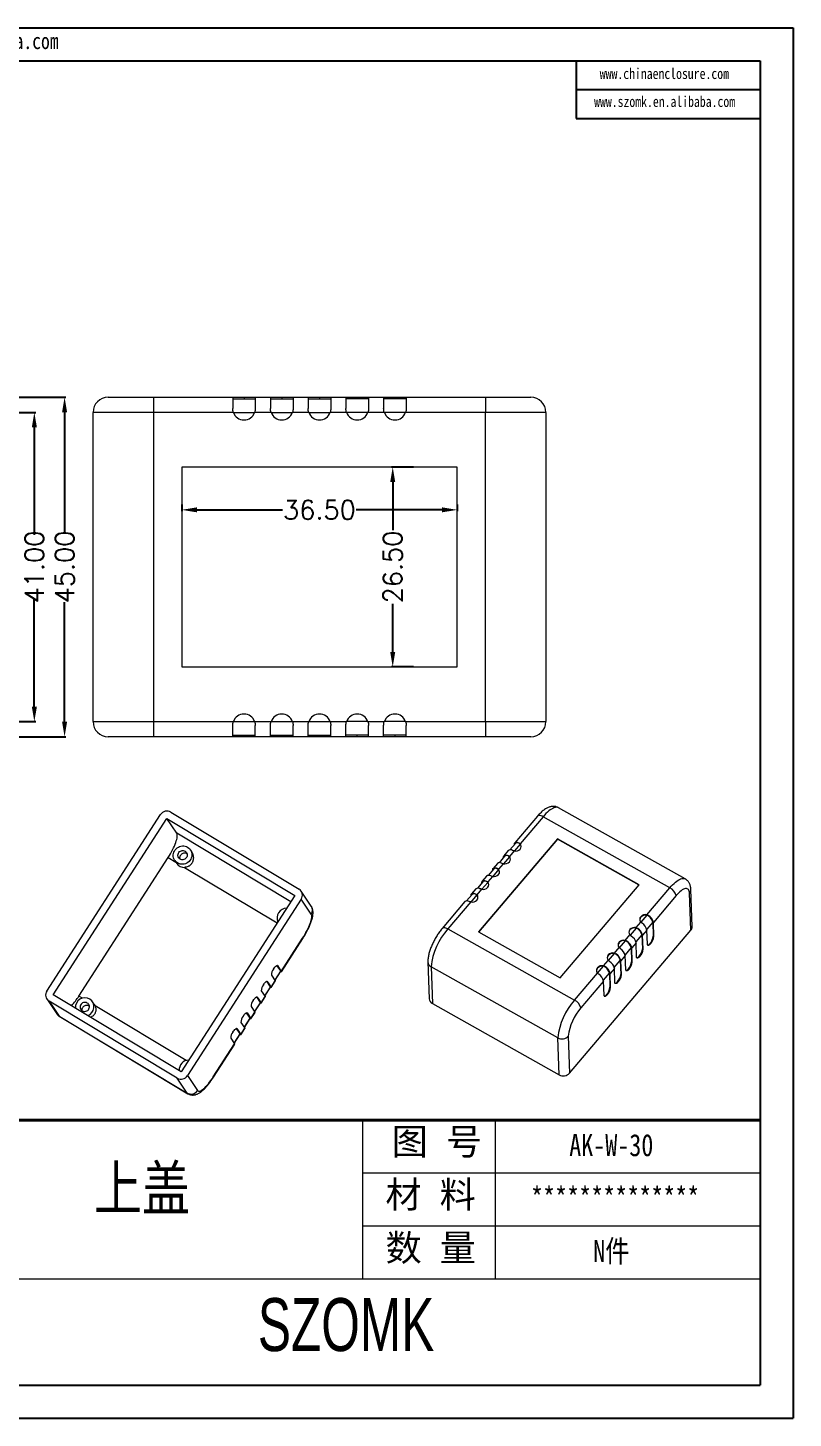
# Model space of a CAD drawing. Header units: inches. Extents: x 2264 to 2820, y 573 to 757.
# Drawn here: x 2423.6 to 2525, y 573 to 757.3 of the extents above; entities that cross this region are included whole.
import ezdxf

# ---------------------------------------------------------------- set-up
doc = ezdxf.new("R2010")
doc.units = ezdxf.units.IN
doc.layers.add('文字', color=81, linetype='Continuous')
doc.layers.add('粗实线', color=7, linetype='Continuous', lineweight=30)
doc.layers.add('细实线', color=3, linetype='Continuous', lineweight=9)
doc.styles.get("Standard").update_dxf_attribs({"font": 'txt', "bigfont": 'gbcbig.shx'})
doc.styles.add('宋体', font='', dxfattribs={"width": 0.8, "height": 3.5})
doc.styles.add('长仿宋', font='', dxfattribs={"width": 0.7, "height": 4})
doc.styles.get('宋体').set_extended_font_data('SimSun')
doc.styles.get('长仿宋').set_extended_font_data('SimSun')
doc.dimstyles.new('2.5', dxfattribs={"dimtxt": 2.5, "dimasz": 2, "dimexe": 0.18, "dimexo": 0.0625, "dimgap": 0.09, "dimtad": 0, "dimzin": 0, "dimdsep": 46, "dimtxsty": 'Standard', "dimcen": 2, "dimclrd": 3, "dimclre": 3, "dimadec": 0, "dimazin": 0, "dimtfac": 1, "dimtofl": 0, "dimtmove": 0, "dimatfit": 3, "dimfxl": 1, "dimtolj": 1, "dimtzin": 0, "dimarcsym": 0})

# ---------------------------------------------------------------- blocks, each defined once
blk = doc.blocks.new('*D220')
at = {"color": 3, "lineweight": -2}
for p, q in [((2408.14, 708.29), (2428.65, 708.29)), ((2428.47, 706.29), (2428.47, 690.46)), ((2428.47, 665.29), (2428.47, 681.12)), ((2408.14, 663.29), (2428.65, 663.29))]:
    blk.add_line(p, q, dxfattribs=at)
at = {"color": 3}
for points in [[(2428.13, 706.29), (2428.8, 706.29), (2428.47, 708.29)], [(2428.13, 665.29), (2428.8, 665.29), (2428.47, 663.29)]]:
    blk.add_solid(points, dxfattribs=at)
at = {"layer": 'Defpoints', "color": 0}
for p in [(2408.08, 708.29), (2428.47, 708.29), (2408.08, 663.29)]:
    blk.add_point(p, dxfattribs=at)
at = {"color": 0, "insert": (2428.47, 685.79), "char_height": 2.5, "attachment_point": 5, "rotation": 90}
blk.add_mtext('\\A1;45.00', dxfattribs=at)
blk = doc.blocks.new('*D221')
at = {"color": 3, "lineweight": -2}
for p, q in [((2408.14, 706.29), (2424.64, 706.29)), ((2424.46, 704.29), (2424.46, 690.05)), ((2424.46, 667.29), (2424.46, 681.53)), ((2408.14, 665.29), (2424.64, 665.29))]:
    blk.add_line(p, q, dxfattribs=at)
at = {"color": 3}
for points in [[(2424.13, 704.29), (2424.8, 704.29), (2424.46, 706.29)], [(2424.13, 667.29), (2424.8, 667.29), (2424.46, 665.29)]]:
    blk.add_solid(points, dxfattribs=at)
at = {"layer": 'Defpoints', "color": 0}
for p in [(2408.08, 706.29), (2408.08, 665.29), (2424.46, 665.29)]:
    blk.add_point(p, dxfattribs=at)
at = {"color": 0, "insert": (2424.46, 685.79), "char_height": 2.5, "attachment_point": 5, "rotation": 90}
blk.add_mtext('\\A1;41.00', dxfattribs=at)
blk = doc.blocks.new('*D227')
at = {"color": 3, "lineweight": -2}
for p, q in [((2443.99, 694.07), (2443.99, 693.19)), ((2445.99, 693.37), (2457.36, 693.37)), ((2478.49, 693.37), (2467.12, 693.37)), ((2480.49, 694.07), (2480.49, 693.19))]:
    blk.add_line(p, q, dxfattribs=at)
at = {"color": 3}
for points in [[(2445.99, 693.7), (2445.99, 693.04), (2443.99, 693.37)], [(2478.49, 693.7), (2478.49, 693.04), (2480.49, 693.37)]]:
    blk.add_solid(points, dxfattribs=at)
at = {"layer": 'Defpoints', "color": 0}
for p in [(2443.99, 694.13), (2480.49, 694.13), (2480.49, 693.37)]:
    blk.add_point(p, dxfattribs=at)
at = {"color": 0, "insert": (2462.24, 693.37), "char_height": 2.5, "attachment_point": 5}
blk.add_mtext('\\A1;36.50', dxfattribs=at)
blk = doc.blocks.new('*D228')
at = {"color": 3, "lineweight": -2}
for p, q in [((2474.69, 699.04), (2471.76, 699.04)), ((2471.94, 697.04), (2471.94, 690.67)), ((2471.94, 674.54), (2471.94, 680.91)), ((2474.69, 672.54), (2471.76, 672.54))]:
    blk.add_line(p, q, dxfattribs=at)
at = {"color": 3}
for points in [[(2471.61, 697.04), (2472.28, 697.04), (2471.94, 699.04)], [(2471.61, 674.54), (2472.28, 674.54), (2471.94, 672.54)]]:
    blk.add_solid(points, dxfattribs=at)
at = {"layer": 'Defpoints', "color": 0}
for p in [(2471.94, 699.04), (2474.75, 699.04), (2474.75, 672.54)]:
    blk.add_point(p, dxfattribs=at)
at = {"color": 0, "insert": (2471.94, 685.79), "char_height": 2.5, "attachment_point": 5, "rotation": 90}
blk.add_mtext('\\A1;26.50', dxfattribs=at)

msp = doc.modelspace()

# ---------------------------------------------------------------- linework, layer by layer
for p, q in [((2264.329, 757.269), (2525, 757.269)), ((2525, 757.269), (2525, 572.957)), ((2271.074, 752.881), (2520.611, 752.881)), ((2496.231, 752.881), (2496.231, 745.262)), ((2520.611, 752.881), (2520.611, 577.345)), ((2496.231, 749.071), (2520.611, 749.071)), ((2496.231, 745.262), (2520.611, 745.262)), ((2271.074, 577.345), (2520.611, 577.345)), ((2264.329, 572.957), (2525, 572.957))]:
    msp.add_line(p, q)
at = {"color": 7, "linetype": 'Continuous', "lineweight": 15}
for p, q in [((2434.239, 708.291), (2440.239, 708.291)), ((2440.239, 708.291), (2440.239, 706.291)), ((2440.239, 708.291), (2450.739, 708.291)), ((2450.739, 708.291), (2450.739, 706.791)), ((2450.739, 708.291), (2452.239, 708.291)), ((2450.739, 708.091), (2453.739, 708.091)), ((2452.239, 708.291), (2452.239, 708.091)), ((2452.239, 708.291), (2453.739, 708.291)), ((2453.739, 708.291), (2455.739, 708.291)), ((2453.739, 708.291), (2453.739, 706.791)), ((2455.739, 708.291), (2455.739, 706.791)), ((2455.739, 708.291), (2457.239, 708.291)), ((2455.739, 708.091), (2458.739, 708.091)), ((2457.239, 708.291), (2457.239, 708.091)), ((2457.239, 708.291), (2458.739, 708.291)), ((2458.739, 708.291), (2460.739, 708.291)), ((2458.739, 708.291), (2458.739, 706.791)), ((2460.739, 708.291), (2460.739, 706.791)), ((2460.739, 708.291), (2462.239, 708.291)), ((2460.739, 708.091), (2463.739, 708.091)), ((2462.239, 708.291), (2462.239, 708.091)), ((2462.239, 708.291), (2463.739, 708.291)), ((2463.739, 708.291), (2463.739, 706.791)), ((2463.739, 708.291), (2465.739, 708.291)), ((2465.739, 708.291), (2465.739, 706.791)), ((2465.739, 708.291), (2467.239, 708.291)), ((2468.739, 708.091), (2465.739, 708.091)), ((2467.239, 708.291), (2467.239, 708.091)), ((2467.239, 708.291), (2468.739, 708.291)), ((2468.739, 708.291), (2468.739, 706.791)), ((2468.739, 708.291), (2470.739, 708.291)), ((2470.739, 708.291), (2470.739, 706.791)), ((2470.739, 708.291), (2472.239, 708.291)), ((2473.739, 708.091), (2470.739, 708.091)), ((2472.239, 708.291), (2472.239, 708.091)), ((2472.239, 708.291), (2473.739, 708.291)), ((2473.739, 708.291), (2473.739, 706.791)), ((2473.739, 708.291), (2484.239, 708.291)), ((2484.239, 708.291), (2484.239, 706.291)), ((2484.239, 708.291), (2490.239, 708.291)), ((2440.239, 706.291), (2432.239, 706.291)), ((2432.239, 665.291), (2432.239, 706.291)), ((2440.239, 706.291), (2440.239, 665.291)), ((2450.825, 706.291), (2440.239, 706.291)), ((2450.825, 706.291), (2453.653, 706.291)), ((2455.825, 706.291), (2453.653, 706.291)), ((2455.825, 706.291), (2458.653, 706.291)), ((2460.825, 706.291), (2458.653, 706.291)), ((2460.825, 706.291), (2463.653, 706.291)), ((2465.825, 706.291), (2463.653, 706.291)), ((2468.653, 706.291), (2465.825, 706.291)), ((2470.825, 706.291), (2468.653, 706.291)), ((2473.653, 706.291), (2470.825, 706.291)), ((2484.239, 706.291), (2473.653, 706.291)), ((2484.239, 665.291), (2484.239, 706.291)), ((2492.239, 706.291), (2484.239, 706.291)), ((2492.239, 706.291), (2492.239, 665.291)), ((2480.489, 699.041), (2443.989, 699.041)), ((2443.989, 699.041), (2443.989, 672.541)), ((2480.489, 672.541), (2480.489, 699.041)), ((2443.989, 672.541), (2480.489, 672.541)), ((2432.239, 665.291), (2440.239, 665.291)), ((2440.239, 665.291), (2450.825, 665.291)), ((2440.239, 665.291), (2440.239, 663.291)), ((2450.739, 663.291), (2450.739, 664.791)), ((2450.825, 665.291), (2453.653, 665.291)), ((2453.653, 665.291), (2455.825, 665.291)), ((2453.739, 663.291), (2453.739, 664.791)), ((2455.739, 663.291), (2455.739, 664.791)), ((2455.825, 665.291), (2458.653, 665.291)), ((2458.653, 665.291), (2460.825, 665.291)), ((2458.739, 663.291), (2458.739, 664.791)), ((2460.739, 663.291), (2460.739, 664.791)), ((2460.825, 665.291), (2463.653, 665.291)), ((2463.653, 665.291), (2465.825, 665.291)), ((2463.739, 663.291), (2463.739, 664.791)), ((2465.739, 663.291), (2465.739, 664.791)), ((2468.653, 665.291), (2465.825, 665.291)), ((2468.653, 665.291), (2470.825, 665.291)), ((2468.739, 663.291), (2468.739, 664.791)), ((2470.739, 663.291), (2470.739, 664.791)), ((2473.653, 665.291), (2470.825, 665.291)), ((2473.653, 665.291), (2484.239, 665.291)), ((2473.739, 663.291), (2473.739, 664.791)), ((2484.239, 665.291), (2484.239, 663.291)), ((2484.239, 665.291), (2492.239, 665.291)), ((2440.239, 663.291), (2434.239, 663.291)), ((2450.739, 663.291), (2440.239, 663.291)), ((2450.739, 663.491), (2453.739, 663.491)), ((2452.239, 663.291), (2450.739, 663.291)), ((2452.239, 663.291), (2452.239, 663.491)), ((2453.739, 663.291), (2452.239, 663.291)), ((2455.739, 663.291), (2453.739, 663.291)), ((2455.739, 663.491), (2458.739, 663.491)), ((2457.239, 663.291), (2455.739, 663.291)), ((2457.239, 663.291), (2457.239, 663.491)), ((2458.739, 663.291), (2457.239, 663.291)), ((2460.739, 663.291), (2458.739, 663.291)), ((2460.739, 663.491), (2463.739, 663.491)), ((2462.239, 663.291), (2460.739, 663.291)), ((2462.239, 663.291), (2462.239, 663.491)), ((2463.739, 663.291), (2462.239, 663.291)), ((2465.739, 663.291), (2463.739, 663.291)), ((2468.739, 663.491), (2465.739, 663.491)), ((2467.239, 663.291), (2465.739, 663.291)), ((2467.239, 663.291), (2467.239, 663.491)), ((2468.739, 663.291), (2467.239, 663.291)), ((2470.739, 663.291), (2468.739, 663.291)), ((2473.739, 663.491), (2470.739, 663.491)), ((2472.239, 663.291), (2470.739, 663.291)), ((2472.239, 663.491), (2472.239, 663.291)), ((2473.739, 663.291), (2472.239, 663.291)), ((2484.239, 663.291), (2473.739, 663.291)), ((2490.239, 663.291), (2484.239, 663.291)), ((2426.121, 629.586), (2441.18, 652.97)), ((2426.95, 629.088), (2442.008, 652.472)), ((2442.008, 652.472), (2458.991, 642.26)), ((2443.338, 650.491), (2442.008, 652.472)), ((2442.546, 653.307), (2459.529, 643.095)), ((2491.126, 652.766), (2488.114, 649.214)), ((2491.869, 652.694), (2488.832, 649.113)), ((2508.653, 643.264), (2491.869, 652.694)), ((2510.693, 644.451), (2493.909, 653.881)), ((2493.761, 649.758), (2483.289, 637.41)), ((2493.763, 649.7), (2483.323, 637.391)), ((2488.19, 649.149), (2487.459, 648.287)), ((2488.059, 648.994), (2488.058, 649.027)), ((2488.654, 649.179), (2488.652, 649.239)), ((2504.609, 643.663), (2493.761, 649.758)), ((2493.763, 649.7), (2493.761, 649.758)), ((2504.577, 643.624), (2493.763, 649.7)), ((2430.362, 628.913), (2442.194, 647.286)), ((2445.264, 648.11), (2445.138, 648.296)), ((2486.756, 647.457), (2486.025, 646.596)), ((2486.624, 647.303), (2486.623, 647.335)), ((2487.253, 648.199), (2486.679, 647.522)), ((2487.22, 647.487), (2487.218, 647.547)), ((2488.02, 648.156), (2487.397, 647.421)), ((2443.062, 646.903), (2443.336, 646.495)), ((2485.321, 645.766), (2484.59, 644.904)), ((2485.19, 645.611), (2485.189, 645.644)), ((2485.819, 646.507), (2485.245, 645.831)), ((2485.785, 645.796), (2485.783, 645.856)), ((2486.586, 646.464), (2485.963, 645.73)), ((2483.887, 644.074), (2483.156, 643.213)), ((2483.755, 643.92), (2483.754, 643.952)), ((2484.384, 644.816), (2483.81, 644.139)), ((2484.351, 644.104), (2484.349, 644.164)), ((2485.151, 644.773), (2484.528, 644.038)), ((2494.138, 631.315), (2504.609, 643.663)), ((2505.616, 639.683), (2508.653, 643.264)), ((2458.991, 642.26), (2443.932, 618.875)), ((2459.819, 641.762), (2444.761, 618.377)), ((2461.149, 639.781), (2459.819, 641.762)), ((2461.151, 640.836), (2459.821, 642.817)), ((2481.515, 641.433), (2478.503, 637.881)), ((2482.452, 642.383), (2481.721, 641.522)), ((2482.321, 642.228), (2482.32, 642.261)), ((2482.95, 643.124), (2482.376, 642.448)), ((2482.916, 642.413), (2482.914, 642.473)), ((2483.717, 643.081), (2483.094, 642.347)), ((2509.492, 642.229), (2506.48, 638.677)), ((2511.445, 637.646), (2511.274, 642.534)), ((2511.626, 638.141), (2511.454, 643.029)), ((2482.282, 641.39), (2479.245, 637.809)), ((2505.846, 639.578), (2505.848, 639.519)), ((2479.245, 637.809), (2496.03, 628.379)), ((2503.366, 637.743), (2503.368, 637.685)), ((2504.182, 637.991), (2504.805, 638.726)), ((2504.412, 637.887), (2504.414, 637.827)), ((2504.801, 639.434), (2504.803, 639.377)), ((2506.398, 638.723), (2506.463, 636.854)), ((2506.545, 636.808), (2506.48, 638.677)), ((2457.182, 632.191), (2460.005, 636.576)), ((2457.194, 632.148), (2460.018, 636.532)), ((2483.289, 637.41), (2494.138, 631.315)), ((2495.379, 618.701), (2511.445, 637.646)), ((2501.932, 636.051), (2501.934, 635.994)), ((2502.747, 636.3), (2503.37, 637.034)), ((2502.977, 636.195), (2502.979, 636.136)), ((2504.184, 635.97), (2503.611, 635.294)), ((2504.25, 634.101), (2504.184, 635.97)), ((2504.963, 637.031), (2505.029, 635.162)), ((2505.619, 637.662), (2505.045, 636.985)), ((2505.111, 635.116), (2505.045, 636.985)), ((2505.684, 635.793), (2505.619, 637.662)), ((2506.13, 635.869), (2506.048, 635.915)), ((2506.463, 636.854), (2506.545, 636.808)), ((2500.497, 634.36), (2500.5, 634.302)), ((2501.313, 634.608), (2501.936, 635.343)), ((2501.543, 634.504), (2501.545, 634.444)), ((2502.75, 634.279), (2502.176, 633.602)), ((2502.815, 632.41), (2502.75, 634.279)), ((2503.529, 635.34), (2503.594, 633.471)), ((2503.676, 633.425), (2503.611, 635.294)), ((2504.695, 634.178), (2504.613, 634.224)), ((2505.029, 635.162), (2505.111, 635.116)), ((2456.335, 630.998), (2457.11, 632.202)), ((2457.099, 632.241), (2456.609, 632.971)), ((2456.673, 632.949), (2457.182, 632.191)), ((2476.605, 633.444), (2476.776, 628.557)), ((2493.815, 623.372), (2477.031, 632.803)), ((2477.031, 632.803), (2477.202, 627.915)), ((2499.065, 632.611), (2499.063, 632.668)), ((2499.878, 632.917), (2500.501, 633.651)), ((2500.108, 632.812), (2500.11, 632.753)), ((2501.315, 632.587), (2500.742, 631.911)), ((2501.381, 630.719), (2501.315, 632.587)), ((2502.094, 633.648), (2502.16, 631.779)), ((2502.242, 631.733), (2502.176, 633.602)), ((2503.261, 632.486), (2503.179, 632.532)), ((2503.594, 633.471), (2503.676, 633.425)), ((2455.754, 630.153), (2455.265, 630.883)), ((2455.329, 630.861), (2455.837, 630.103)), ((2455.837, 630.103), (2456.375, 630.938)), ((2455.85, 630.06), (2456.387, 630.895)), ((2455.867, 631.696), (2456.375, 630.938)), ((2496.03, 628.379), (2499.067, 631.96)), ((2499.881, 630.896), (2496.869, 627.344)), ((2499.946, 629.027), (2499.881, 630.896)), ((2500.66, 631.957), (2500.725, 630.088)), ((2500.807, 630.042), (2500.742, 631.911)), ((2501.826, 630.795), (2501.745, 630.841)), ((2502.16, 631.779), (2502.242, 631.733)), ((2426.119, 628.53), (2427.449, 626.549)), ((2443.932, 618.875), (2426.95, 629.088)), ((2454.41, 628.065), (2453.92, 628.795)), ((2453.984, 628.773), (2454.493, 628.015)), ((2454.493, 628.015), (2455.03, 628.85)), ((2454.505, 627.972), (2455.043, 628.807)), ((2454.522, 629.608), (2455.03, 628.85)), ((2454.99, 628.91), (2455.765, 630.114)), ((2500.392, 629.103), (2500.31, 629.149)), ((2500.725, 630.088), (2500.807, 630.042)), ((2443.395, 618.04), (2426.412, 628.252)), ((2426.412, 628.252), (2427.742, 626.271)), ((2432.451, 627.761), (2432.177, 628.169)), ((2453.065, 625.977), (2452.575, 626.707)), ((2452.64, 626.685), (2453.148, 625.927)), ((2453.148, 625.927), (2453.686, 626.763)), ((2453.161, 625.884), (2453.698, 626.719)), ((2453.178, 627.52), (2453.686, 626.763)), ((2453.646, 626.822), (2454.421, 628.026)), ((2477.202, 627.915), (2493.986, 618.485)), ((2427.742, 626.271), (2444.724, 616.059)), ((2427.832, 626.184), (2444.814, 615.972)), ((2451.833, 625.432), (2452.341, 624.675)), ((2452.301, 624.735), (2453.076, 625.938)), ((2450.488, 623.344), (2450.997, 622.587)), ((2450.957, 622.647), (2451.732, 623.85)), ((2451.721, 623.889), (2451.231, 624.619)), ((2451.295, 624.597), (2451.804, 623.839)), ((2451.804, 623.839), (2452.341, 624.675)), ((2451.816, 623.796), (2452.354, 624.631)), ((2493.986, 618.485), (2493.815, 623.372)), ((2495.208, 623.589), (2495.379, 618.701)), ((2448.173, 618.202), (2450.997, 622.587)), ((2448.186, 618.159), (2451.009, 622.543)), ((2444.724, 616.059), (2443.395, 618.04)), ((2444.761, 618.377), (2446.091, 616.396))]:
    msp.add_line(p, q, dxfattribs=at)
at = {"color": 8, "linetype": 'Continuous', "lineweight": 15}
for p, q in [((2458.442, 641.408), (2443.338, 650.491)), ((2488.834, 649.055), (2488.064, 648.148)), ((2442.194, 647.286), (2443.219, 646.67)), ((2487.399, 647.364), (2486.629, 646.456)), ((2444.371, 645.977), (2456.635, 638.602)), ((2485.965, 645.672), (2485.195, 644.765)), ((2483.76, 643.073), (2484.53, 643.981)), ((2482.326, 641.382), (2483.096, 642.289)), ((2505.618, 639.625), (2504.831, 638.697)), ((2504.184, 637.934), (2503.397, 637.006)), ((2506.398, 638.723), (2505.6, 637.781)), ((2502.749, 636.242), (2501.962, 635.314)), ((2504.963, 637.031), (2504.165, 636.09)), ((2500.528, 633.623), (2501.315, 634.551)), ((2503.529, 635.34), (2502.731, 634.398)), ((2457.099, 632.241), (2456.316, 631.026)), ((2456.673, 632.949), (2456.634, 632.972)), ((2499.093, 631.931), (2499.88, 632.859)), ((2501.296, 632.707), (2502.094, 633.648)), ((2455.329, 630.861), (2455.29, 630.884)), ((2499.862, 631.016), (2500.66, 631.957)), ((2430.824, 628.635), (2430.362, 628.913)), ((2453.984, 628.773), (2453.945, 628.796)), ((2455.754, 630.153), (2454.972, 628.938)), ((2444.576, 620.365), (2432.54, 627.603)), ((2452.64, 626.685), (2452.601, 626.708)), ((2454.41, 628.065), (2453.627, 626.85)), ((2452.283, 624.762), (2453.065, 625.977)), ((2450.938, 622.674), (2451.721, 623.889)), ((2451.295, 624.597), (2451.256, 624.621))]:
    msp.add_line(p, q, dxfattribs=at)
at = {"color": 8, "linetype": 'Continuous', "lineweight": 15, "flags": 128}
for points in [[(2491.869, 652.694), (2491.727, 652.765), (2491.59, 652.817), (2491.462, 652.847), (2491.347, 652.855), (2491.249, 652.841), (2491.17, 652.805), (2491.126, 652.766)], [(2493.909, 653.881), (2493.827, 653.918), (2493.711, 653.942), (2493.583, 653.943), (2493.444, 653.919), (2493.295, 653.871), (2493.137, 653.8), (2492.971, 653.705), (2492.797, 653.587), (2492.618, 653.448), (2492.435, 653.288), (2492.248, 653.108), (2492.058, 652.91), (2491.869, 652.694)], [(2508.653, 643.264), (2508.843, 643.479), (2509.032, 643.678), (2509.219, 643.858), (2509.403, 644.018), (2509.582, 644.157), (2509.755, 644.275), (2509.922, 644.369), (2510.08, 644.441), (2510.229, 644.489), (2510.368, 644.513), (2510.495, 644.512), (2510.611, 644.487), (2510.693, 644.451)], [(2479.245, 637.809), (2479.103, 637.88), (2478.966, 637.932), (2478.839, 637.962), (2478.724, 637.97), (2478.625, 637.956), (2478.546, 637.92), (2478.503, 637.881)], [(2460.018, 636.532), (2460.02, 636.543), (2460.005, 636.576)], [(2427.742, 626.271), (2427.801, 626.206), (2427.832, 626.184)], [(2448.186, 618.159), (2448.188, 618.169), (2448.173, 618.202)], [(2444.814, 615.972), (2444.784, 615.993), (2444.724, 616.059)]]:
    msp.add_lwpolyline(points, dxfattribs=at)
at = {"color": 7, "linetype": 'Continuous', "lineweight": 15, "flags": 128}
for points in [[(2442.194, 647.286), (2442.35, 647.535), (2442.5, 647.788), (2442.642, 648.044), (2442.776, 648.298), (2442.899, 648.55), (2443.011, 648.796), (2443.111, 649.034), (2443.197, 649.263), (2443.27, 649.479), (2443.327, 649.68), (2443.369, 649.865), (2443.395, 650.033), (2443.405, 650.18), (2443.399, 650.306), (2443.376, 650.41), (2443.338, 650.491)], [(2443.428, 646.556), (2443.281, 646.66), (2443.153, 646.786), (2443.045, 646.929), (2442.962, 647.088), (2442.903, 647.258), (2442.872, 647.436), (2442.867, 647.617), (2442.891, 647.798), (2442.941, 647.974), (2443.018, 648.143), (2443.118, 648.299), (2443.24, 648.439), (2443.382, 648.561), (2443.54, 648.661), (2443.71, 648.737), (2443.889, 648.788), (2444.072, 648.813), (2444.257, 648.81), (2444.438, 648.781), (2444.611, 648.725), (2444.773, 648.644), (2444.919, 648.539), (2445.048, 648.414), (2445.155, 648.27), (2445.239, 648.111), (2445.298, 647.941), (2445.329, 647.764), (2445.333, 647.582), (2445.31, 647.401), (2445.26, 647.225), (2445.183, 647.057), (2445.083, 646.901), (2444.96, 646.76), (2444.819, 646.639), (2444.661, 646.538), (2444.491, 646.462), (2444.312, 646.411), (2444.128, 646.386), (2443.944, 646.389), (2443.763, 646.419), (2443.59, 646.475), (2443.428, 646.556)], [(2488.058, 649.027), (2488.065, 649.115), (2488.095, 649.188), (2488.146, 649.245), (2488.217, 649.283), (2488.305, 649.301), (2488.409, 649.3), (2488.526, 649.279), (2488.652, 649.239)], [(2443.764, 647.078), (2443.664, 647.154), (2443.583, 647.249), (2443.524, 647.36), (2443.491, 647.482), (2443.484, 647.608), (2443.504, 647.734), (2443.55, 647.855), (2443.621, 647.964), (2443.712, 648.057), (2443.82, 648.13), (2443.941, 648.18), (2444.068, 648.205), (2444.197, 648.203), (2444.322, 648.175), (2444.437, 648.122), (2444.537, 648.045), (2444.618, 647.95), (2444.677, 647.839), (2444.71, 647.718), (2444.717, 647.591), (2444.697, 647.465), (2444.65, 647.345), (2444.58, 647.235), (2444.489, 647.142), (2444.381, 647.069), (2444.26, 647.019), (2444.133, 646.994), (2444.004, 646.996), (2443.879, 647.024), (2443.764, 647.078)], [(2486.623, 647.335), (2486.631, 647.423), (2486.661, 647.497), (2486.712, 647.553), (2486.782, 647.591), (2486.871, 647.61), (2486.975, 647.609), (2487.092, 647.587), (2487.218, 647.547)], [(2485.189, 645.644), (2485.196, 645.732), (2485.226, 645.805), (2485.277, 645.862), (2485.348, 645.9), (2485.436, 645.918), (2485.54, 645.917), (2485.657, 645.896), (2485.783, 645.856)], [(2483.754, 643.952), (2483.762, 644.04), (2483.792, 644.114), (2483.843, 644.17), (2483.913, 644.208), (2484.002, 644.227), (2484.106, 644.226), (2484.223, 644.204), (2484.349, 644.164)], [(2482.32, 642.261), (2482.328, 642.349), (2482.357, 642.422), (2482.408, 642.479), (2482.479, 642.517), (2482.567, 642.535), (2482.671, 642.534), (2482.788, 642.513), (2482.914, 642.473)], [(2511.274, 642.534), (2511.26, 642.693), (2511.229, 642.831), (2511.182, 642.947), (2511.12, 643.039), (2511.042, 643.107), (2510.95, 643.15), (2510.845, 643.167), (2510.727, 643.159), (2510.598, 643.125), (2510.459, 643.066), (2510.311, 642.982), (2510.155, 642.874), (2509.994, 642.744), (2509.829, 642.592), (2509.661, 642.419), (2509.492, 642.229)], [(2460.005, 636.576), (2460.161, 636.825), (2460.311, 637.078), (2460.453, 637.333), (2460.587, 637.588), (2460.71, 637.839), (2460.822, 638.086), (2460.922, 638.324), (2461.009, 638.552), (2461.081, 638.768), (2461.138, 638.97), (2461.18, 639.155), (2461.206, 639.322), (2461.216, 639.47), (2461.21, 639.596), (2461.187, 639.7), (2461.149, 639.781)], [(2504.695, 634.178), (2504.611, 634.087), (2504.53, 634.016), (2504.454, 633.968), (2504.387, 633.945), (2504.331, 633.947), (2504.288, 633.975), (2504.261, 634.027), (2504.25, 634.101)], [(2506.13, 635.869), (2506.046, 635.778), (2505.964, 635.708), (2505.888, 635.66), (2505.821, 635.637), (2505.765, 635.639), (2505.723, 635.667), (2505.696, 635.719), (2505.684, 635.793)], [(2456.153, 632.497), (2456.233, 632.616), (2456.316, 632.724), (2456.396, 632.816), (2456.472, 632.889), (2456.54, 632.94), (2456.598, 632.968), (2456.643, 632.971), (2456.673, 632.949)], [(2457.11, 632.202), (2457.112, 632.213), (2457.099, 632.241)], [(2503.261, 632.486), (2503.177, 632.395), (2503.095, 632.325), (2503.019, 632.277), (2502.952, 632.254), (2502.896, 632.256), (2502.854, 632.284), (2502.827, 632.336), (2502.815, 632.41)], [(2454.808, 630.409), (2454.889, 630.528), (2454.971, 630.636), (2455.052, 630.728), (2455.128, 630.801), (2455.196, 630.852), (2455.253, 630.88), (2455.298, 630.883), (2455.329, 630.861)], [(2456.375, 630.938), (2456.389, 630.907), (2456.387, 630.895)], [(2457.182, 632.191), (2457.196, 632.16), (2457.188, 632.142), (2457.157, 632.14), (2457.104, 632.153), (2457.083, 632.16)], [(2501.826, 630.795), (2501.742, 630.704), (2501.661, 630.633), (2501.585, 630.585), (2501.518, 630.562), (2501.462, 630.564), (2501.419, 630.592), (2501.392, 630.644), (2501.381, 630.719)], [(2453.464, 628.321), (2453.544, 628.44), (2453.627, 628.548), (2453.707, 628.64), (2453.783, 628.713), (2453.851, 628.764), (2453.909, 628.792), (2453.954, 628.795), (2453.984, 628.773)], [(2455.03, 628.85), (2455.045, 628.819), (2455.043, 628.807)], [(2455.837, 630.103), (2455.852, 630.072), (2455.843, 630.055), (2455.812, 630.052), (2455.76, 630.065), (2455.738, 630.072)], [(2455.765, 630.114), (2455.767, 630.125), (2455.754, 630.153)], [(2500.392, 629.103), (2500.308, 629.013), (2500.226, 628.942), (2500.15, 628.894), (2500.083, 628.871), (2500.027, 628.873), (2499.985, 628.901), (2499.958, 628.953), (2499.946, 629.027)], [(2431.475, 627.994), (2431.36, 628.047), (2431.236, 628.076), (2431.107, 628.077), (2430.979, 628.053), (2430.859, 628.003), (2430.751, 627.93), (2430.659, 627.836), (2430.589, 627.727), (2430.543, 627.607), (2430.523, 627.481), (2430.53, 627.354), (2430.563, 627.233), (2430.622, 627.122), (2430.703, 627.026), (2430.803, 626.95), (2430.918, 626.897), (2431.043, 626.869), (2431.172, 626.867), (2431.299, 626.891), (2431.42, 626.941), (2431.528, 627.015), (2431.619, 627.108), (2431.689, 627.217), (2431.736, 627.337), (2431.756, 627.463), (2431.749, 627.59), (2431.716, 627.711), (2431.657, 627.822), (2431.576, 627.918), (2431.475, 627.994)], [(2432.54, 627.603), (2432.456, 627.753), (2432.451, 627.761)], [(2452.119, 626.233), (2452.2, 626.352), (2452.282, 626.46), (2452.363, 626.552), (2452.439, 626.625), (2452.507, 626.676), (2452.564, 626.704), (2452.609, 626.707), (2452.64, 626.685)], [(2453.686, 626.763), (2453.7, 626.731), (2453.698, 626.719)], [(2454.493, 628.015), (2454.507, 627.984), (2454.499, 627.967), (2454.468, 627.964), (2454.415, 627.977), (2454.394, 627.984)], [(2454.421, 628.026), (2454.423, 628.037), (2454.41, 628.065)], [(2453.148, 625.927), (2453.163, 625.896), (2453.154, 625.879), (2453.123, 625.876), (2453.07, 625.889), (2453.049, 625.896)], [(2453.076, 625.938), (2453.078, 625.949), (2453.065, 625.977)], [(2450.775, 624.145), (2450.855, 624.264), (2450.938, 624.372), (2451.018, 624.464), (2451.094, 624.537), (2451.162, 624.589), (2451.22, 624.616), (2451.265, 624.619), (2451.295, 624.597)], [(2451.804, 623.839), (2451.818, 623.808), (2451.81, 623.791), (2451.779, 623.788), (2451.726, 623.801), (2451.705, 623.808)], [(2451.732, 623.85), (2451.734, 623.861), (2451.721, 623.889)], [(2452.341, 624.675), (2452.356, 624.643), (2452.354, 624.631)], [(2450.997, 622.587), (2451.011, 622.555), (2451.009, 622.543)], [(2446.091, 616.396), (2446.144, 616.339), (2446.213, 616.308), (2446.296, 616.301), (2446.393, 616.319), (2446.502, 616.362), (2446.623, 616.43), (2446.755, 616.521), (2446.895, 616.635), (2447.043, 616.771), (2447.198, 616.928), (2447.358, 617.104), (2447.52, 617.296), (2447.685, 617.505), (2447.85, 617.727), (2448.013, 617.96), (2448.173, 618.202)]]:
    msp.add_lwpolyline(points, dxfattribs=at)
at = {"color": 7, "linetype": 'Continuous', "lineweight": 15}
for centre, radius, start, end in [((2434.239, 706.291), 2, 90, 180), ((2490.239, 706.291), 2, 0, 90), ((2452.239, 706.791), 1.5, 199.47122, 270), ((2452.239, 706.791), 1.5, 270, 340.52878), ((2457.239, 706.791), 1.5, 199.47122, 270), ((2457.239, 706.791), 1.5, 270, 340.52878), ((2462.239, 706.791), 1.5, 199.47122, 270), ((2462.239, 706.791), 1.5, 270, 340.52878), ((2467.239, 706.791), 1.5, 199.47122, 270), ((2467.239, 706.791), 1.5, 270, 340.52878), ((2472.239, 706.791), 1.5, 199.47122, 270), ((2472.239, 706.791), 1.5, 270, 340.52878), ((2452.239, 664.791), 1.5, 90, 160.52878), ((2452.239, 664.791), 1.5, 19.47122, 90), ((2457.239, 664.791), 1.5, 90, 160.52878), ((2457.239, 664.791), 1.5, 19.47122, 90), ((2462.239, 664.791), 1.5, 90, 160.52878), ((2462.239, 664.791), 1.5, 19.47122, 90), ((2467.239, 664.791), 1.5, 90, 160.52878), ((2467.239, 664.791), 1.5, 19.47122, 90), ((2472.239, 664.791), 1.5, 90, 160.52878), ((2472.239, 664.791), 1.5, 19.47122, 90), ((2434.239, 665.291), 2, 180, 270), ((2490.239, 665.291), 2, 270, 0), ((2442.039, 652.427), 1.016, 60.05222, 147.66067), ((2488.445, 648.817), 0.418, 59.92499, 127.47276), ((2488.442, 648.757), 0.528, 318.11852, 42.47066), ((2488.433, 648.692), 0.54, 5.79512, 42.19447), ((2487.01, 647.125), 0.418, 59.92499, 127.47276), ((2487.541, 647.813), 0.482, 58.6205, 126.68365), ((2487.008, 647.065), 0.528, 318.11852, 42.47066), ((2486.999, 647.001), 0.54, 5.79512, 42.19447), ((2488.214, 648.98), 0.847, 256.73336, 317.16562), ((2444.318, 647.162), 1.187, 214.21269, 272.6009), ((2485.576, 645.434), 0.418, 59.92499, 127.47276), ((2486.106, 646.121), 0.482, 58.6205, 126.68365), ((2485.574, 645.374), 0.528, 318.11852, 42.47066), ((2485.564, 645.309), 0.54, 5.79512, 42.19447), ((2486.78, 647.288), 0.847, 256.73336, 317.16562), ((2483.911, 643.905), 0.847, 256.73336, 317.16562), ((2484.141, 643.742), 0.418, 59.92499, 127.47276), ((2484.672, 644.43), 0.482, 58.6205, 126.68365), ((2484.139, 643.682), 0.528, 318.11852, 42.47066), ((2484.13, 643.618), 0.54, 5.79512, 42.19447), ((2485.345, 645.597), 0.847, 256.73336, 317.16562), ((2507.963, 641.846), 1.576, 14.0305, 64.02188), ((2459.035, 642.289), 0.945, 326.09869, 58.49374), ((2481.803, 641.047), 0.482, 58.6205, 126.68365), ((2482.477, 642.214), 0.847, 256.73336, 317.16562), ((2482.707, 642.051), 0.418, 59.92499, 127.47276), ((2483.237, 642.738), 0.482, 58.6205, 126.68365), ((2482.705, 641.991), 0.528, 318.11852, 42.47066), ((2482.695, 641.926), 0.54, 5.79512, 42.19447), ((2457.88, 639.289), 1.256, 89.68013, 204.7609), ((2505.422, 638.859), 0.847, 76.73336, 137.16562), ((2505.424, 638.801), 0.847, 76.73336, 137.16562), ((2505.085, 638.37), 1.428, 12.38661, 57.79886), ((2485.787, 631.922), 8.801, 138.01725, 174.25838), ((2503.759, 637.39), 0.528, 138.11852, 222.47066), ((2503.987, 637.167), 0.847, 76.73336, 137.16562), ((2503.989, 637.11), 0.847, 76.73336, 137.16562), ((2503.651, 636.679), 1.428, 12.38661, 57.79886), ((2503.724, 636.764), 1.267, 12.18089, 57.05837), ((2505.194, 639.082), 0.528, 138.11852, 222.47066), ((2505.215, 639.015), 0.548, 138.76015, 178.02511), ((2504.225, 637.355), 1.428, 12.38661, 57.79886), ((2505.159, 638.455), 1.267, 12.18089, 57.05837), ((2510.902, 638.125), 0.724, 318.59731, 1.31032), ((2502.325, 635.699), 0.528, 138.11852, 222.47066), ((2502.346, 635.632), 0.548, 138.76015, 178.02511), ((2502.553, 635.476), 0.847, 76.73336, 137.16562), ((2502.555, 635.418), 0.847, 76.73336, 137.16562), ((2502.216, 634.987), 1.428, 12.38661, 57.79886), ((2502.29, 635.072), 1.267, 12.18089, 57.05837), ((2503.781, 637.324), 0.548, 138.76015, 178.02511), ((2502.79, 635.664), 1.428, 12.38661, 57.79886), ((2505.59, 636.213), 0.546, 282.96234, 326.99794), ((2504.8, 637.029), 1.673, 318.27016, 354.00547), ((2504.882, 636.983), 1.673, 318.27016, 354.00547), ((2500.89, 634.007), 0.528, 138.11852, 222.47066), ((2500.912, 633.941), 0.548, 138.76015, 178.02511), ((2501.118, 633.784), 0.847, 76.73336, 137.16562), ((2501.12, 633.727), 0.847, 76.73336, 137.16562), ((2500.782, 633.296), 1.428, 12.38661, 57.79886), ((2500.856, 633.381), 1.267, 12.18089, 57.05837), ((2501.356, 633.972), 1.428, 12.38661, 57.79886), ((2504.156, 634.521), 0.546, 282.96234, 326.99794), ((2503.365, 635.337), 1.673, 318.27016, 354.00547), ((2503.447, 635.291), 1.673, 318.27016, 354.00547), ((2457.075, 631.716), 1.209, 139.75471, 180.95368), ((2499.456, 632.316), 0.528, 138.11852, 222.47066), ((2499.477, 632.249), 0.548, 138.76015, 178.02511), ((2499.684, 632.093), 0.847, 76.73336, 137.16562), ((2499.686, 632.035), 0.847, 76.73336, 137.16562), ((2499.347, 631.604), 1.428, 12.38661, 57.79886), ((2499.421, 631.689), 1.267, 12.18089, 57.05837), ((2499.921, 632.281), 1.428, 12.38661, 57.79886), ((2502.721, 632.83), 0.546, 282.96234, 326.99794), ((2501.931, 633.646), 1.673, 318.27016, 354.00547), ((2502.013, 633.6), 1.673, 318.27016, 354.00547), ((2455.731, 629.628), 1.209, 139.75471, 180.95368), ((2498.487, 630.59), 1.428, 12.38661, 57.79886), ((2501.287, 631.138), 0.546, 282.96234, 326.99794), ((2500.496, 631.954), 1.673, 318.27016, 354.00547), ((2500.578, 631.908), 1.673, 318.27016, 354.00547), ((2426.906, 629.058), 0.945, 146.09869, 238.49374), ((2422.852, 633.653), 8.882, 317.28011, 327.73837), ((2431.176, 627.416), 1.271, 60.00983, 184.9017), ((2431.149, 627.493), 1.219, 288.14658, 57.08884), ((2477.552, 628.609), 0.777, 183.86118, 243.25725), ((2499.852, 629.447), 0.546, 282.96234, 326.99794), ((2499.062, 630.263), 1.673, 318.27016, 354.00547), ((2499.144, 630.217), 1.673, 318.27016, 354.00547), ((2454.386, 627.54), 1.209, 139.75471, 180.95368), ((2502.755, 622.411), 8.991, 138.41442, 173.86121), ((2501.862, 622.89), 6.691, 138.27016, 174.00547), ((2495.339, 626.961), 1.576, 14.0305, 64.02188), ((2453.042, 625.452), 1.209, 139.75471, 180.95368), ((2451.697, 623.364), 1.209, 139.75471, 180.95368), ((2494.373, 624.371), 1.144, 240.82707, 316.85369), ((2444.933, 619.143), 1.275, 90.32099, 184.74805), ((2443.902, 618.921), 1.016, 240.05222, 327.66067), ((2494.544, 619.484), 1.144, 240.82707, 316.85369), ((2445.232, 616.94), 1.016, 240.05222, 327.66067)]:
    msp.add_arc(centre, radius, start, end, dxfattribs=at)
at = {"color": 8, "linetype": 'Continuous', "lineweight": 15}
for centre, radius, start, end in [((2510.731, 643.012), 0.724, 318.5971, 1.3218), ((2460.347, 640.31), 0.961, 326.57833, 33.21724), ((2477.38, 633.496), 0.777, 183.8365, 243.25807), ((2428.218, 627.066), 0.927, 213.89611, 239.04473)]:
    msp.add_arc(centre, radius, start, end, dxfattribs=at)
at = {"color": 7, "linetype": 'Continuous', "lineweight": 15}
for points in [[(2450.825, 706.291), (2450.767, 706.454), (2450.739, 706.624), (2450.739, 706.791)], [(2453.739, 706.791), (2453.739, 706.624), (2453.711, 706.454), (2453.653, 706.291)], [(2455.825, 706.291), (2455.767, 706.454), (2455.739, 706.624), (2455.739, 706.791)], [(2458.739, 706.791), (2458.739, 706.624), (2458.711, 706.454), (2458.653, 706.291)], [(2460.825, 706.291), (2460.767, 706.454), (2460.739, 706.624), (2460.739, 706.791)], [(2463.739, 706.791), (2463.739, 706.624), (2463.711, 706.454), (2463.653, 706.291)], [(2465.825, 706.291), (2465.767, 706.454), (2465.739, 706.624), (2465.739, 706.791)], [(2468.739, 706.791), (2468.739, 706.624), (2468.711, 706.454), (2468.653, 706.291)], [(2470.825, 706.291), (2470.767, 706.454), (2470.739, 706.624), (2470.739, 706.791)], [(2473.739, 706.791), (2473.739, 706.624), (2473.711, 706.454), (2473.653, 706.291)], [(2450.739, 664.791), (2450.739, 664.959), (2450.767, 665.128), (2450.825, 665.291)], [(2453.653, 665.291), (2453.711, 665.128), (2453.739, 664.959), (2453.739, 664.791)], [(2455.739, 664.791), (2455.739, 664.959), (2455.767, 665.128), (2455.825, 665.291)], [(2458.653, 665.291), (2458.711, 665.128), (2458.739, 664.959), (2458.739, 664.791)], [(2460.739, 664.791), (2460.739, 664.959), (2460.767, 665.128), (2460.825, 665.291)], [(2463.653, 665.291), (2463.711, 665.128), (2463.739, 664.959), (2463.739, 664.791)], [(2465.739, 664.791), (2465.739, 664.959), (2465.767, 665.128), (2465.825, 665.291)], [(2468.653, 665.291), (2468.711, 665.128), (2468.739, 664.959), (2468.739, 664.791)], [(2470.739, 664.791), (2470.739, 664.959), (2470.767, 665.128), (2470.825, 665.291)], [(2473.653, 665.291), (2473.711, 665.128), (2473.739, 664.959), (2473.739, 664.791)], [(2488.652, 649.239), (2488.72, 649.212), (2488.781, 649.17), (2488.832, 649.113)], [(2488.834, 649.055), (2488.783, 649.112), (2488.722, 649.154), (2488.654, 649.179)], [(2487.218, 647.547), (2487.286, 647.521), (2487.347, 647.478), (2487.397, 647.421)], [(2487.399, 647.364), (2487.349, 647.421), (2487.288, 647.463), (2487.22, 647.487)], [(2488.02, 648.156), (2487.937, 648.174), (2487.86, 648.198), (2487.792, 648.224)], [(2485.783, 645.856), (2485.851, 645.829), (2485.912, 645.787), (2485.963, 645.73)], [(2485.965, 645.672), (2485.914, 645.729), (2485.853, 645.771), (2485.785, 645.796)], [(2486.586, 646.464), (2486.502, 646.482), (2486.425, 646.506), (2486.357, 646.532)], [(2484.349, 644.164), (2484.417, 644.138), (2484.478, 644.095), (2484.528, 644.038)], [(2484.53, 643.981), (2484.48, 644.038), (2484.419, 644.08), (2484.351, 644.104)], [(2485.151, 644.773), (2485.068, 644.791), (2484.991, 644.815), (2484.923, 644.841)], [(2482.282, 641.39), (2482.199, 641.408), (2482.122, 641.432), (2482.054, 641.458)], [(2482.914, 642.473), (2482.982, 642.447), (2483.043, 642.404), (2483.094, 642.347)], [(2483.096, 642.289), (2483.045, 642.347), (2482.984, 642.389), (2482.916, 642.413)], [(2483.717, 643.081), (2483.633, 643.099), (2483.556, 643.123), (2483.488, 643.149)], [(2505.616, 639.683), (2505.699, 639.665), (2505.777, 639.629), (2505.846, 639.578)], [(2505.848, 639.519), (2505.779, 639.571), (2505.702, 639.607), (2505.618, 639.625)], [(2504.182, 637.991), (2504.265, 637.973), (2504.342, 637.938), (2504.412, 637.887)], [(2504.414, 637.827), (2504.345, 637.879), (2504.267, 637.916), (2504.184, 637.934)], [(2504.985, 638.563), (2504.916, 638.614), (2504.855, 638.669), (2504.805, 638.726)], [(2502.747, 636.3), (2502.83, 636.282), (2502.908, 636.246), (2502.977, 636.195)], [(2502.979, 636.136), (2502.91, 636.188), (2502.833, 636.224), (2502.749, 636.242)], [(2503.551, 636.872), (2503.482, 636.923), (2503.42, 636.977), (2503.37, 637.034)], [(2501.313, 634.608), (2501.396, 634.59), (2501.474, 634.555), (2501.543, 634.504)], [(2501.545, 634.444), (2501.476, 634.496), (2501.398, 634.533), (2501.315, 634.551)], [(2502.116, 635.18), (2502.047, 635.231), (2501.986, 635.286), (2501.936, 635.343)], [(2499.878, 632.917), (2499.961, 632.899), (2500.039, 632.863), (2500.108, 632.812)], [(2500.11, 632.753), (2500.041, 632.805), (2499.964, 632.841), (2499.88, 632.859)], [(2500.682, 633.489), (2500.613, 633.54), (2500.551, 633.594), (2500.501, 633.651)], [(2499.247, 631.797), (2499.178, 631.848), (2499.117, 631.903), (2499.067, 631.96)]]:
    msp.add_open_spline(points, degree=3, dxfattribs=at)
for points, knots in [([(2493.908, 653.879), (2493.868, 653.901), (2493.776, 653.952), (2493.621, 654.005), (2493.448, 654.044), (2493.272, 654.06), (2493.096, 654.056), (2492.918, 654.031), (2492.738, 653.986), (2492.554, 653.92), (2492.363, 653.831), (2492.166, 653.716), (2491.962, 653.576), (2491.758, 653.412), (2491.557, 653.229), (2491.366, 653.036), (2491.223, 652.879), (2491.145, 652.788), (2491.126, 652.766)], [0, 0, 0, 0, 0.0404921, 0.0945893, 0.1483465, 0.2024155, 0.2575238, 0.3145255, 0.3744397, 0.4384373, 0.5076606, 0.582659, 0.6624265, 0.7441663, 0.8248265, 0.9037386, 0.9760702, 1, 1, 1, 1]), ([(2443.764, 647.078), (2443.756, 647.114), (2443.731, 647.219), (2443.761, 647.401), (2443.844, 647.599), (2443.985, 647.768), (2444.172, 647.885), (2444.373, 647.919), (2444.553, 647.884), (2444.641, 647.821), (2444.68, 647.793)], [0, 0, 0, 0, 0.0715583, 0.20278, 0.3377176, 0.4811266, 0.635157, 0.7918586, 0.9082663, 1, 1, 1, 1]), ([(2445.263, 648.109), (2445.266, 648.105), (2445.311, 648.042), (2445.364, 647.941), (2445.425, 647.802), (2445.465, 647.682), (2445.498, 647.551), (2445.52, 647.416), (2445.53, 647.28), (2445.527, 647.144), (2445.512, 647.01), (2445.484, 646.875), (2445.445, 646.754), (2445.386, 646.617), (2445.316, 646.498), (2445.231, 646.388), (2445.137, 646.286), (2445.028, 646.197), (2444.911, 646.125), (2444.791, 646.065), (2444.666, 646.021), (2444.541, 645.994), (2444.454, 645.981), (2444.399, 645.978), (2444.371, 645.977)], [0, 0, 0, 0, 0.0051557, 0.0808704, 0.1193638, 0.1674407, 0.2158594, 0.2653237, 0.3151473, 0.363166, 0.4115579, 0.4612452, 0.511439, 0.5473829, 0.6204218, 0.657632, 0.6935825, 0.766853, 0.8042816, 0.8382331, 0.9072668, 0.9424199, 0.9711442, 1, 1, 1, 1]), ([(2511.454, 643.029), (2511.452, 643.072), (2511.447, 643.188), (2511.422, 643.368), (2511.376, 643.562), (2511.314, 643.74), (2511.235, 643.904), (2511.141, 644.054), (2511.026, 644.194), (2510.891, 644.32), (2510.776, 644.406), (2510.706, 644.442), (2510.691, 644.449)], [0, 0, 0, 0, 0.0807074, 0.2133234, 0.3352778, 0.4487148, 0.5558648, 0.6585935, 0.7583504, 0.8670646, 0.9723491, 1, 1, 1, 1]), ([(2460.018, 636.532), (2460.045, 636.576), (2460.125, 636.701), (2460.253, 636.911), (2460.4, 637.164), (2460.54, 637.419), (2460.672, 637.674), (2460.796, 637.928), (2460.911, 638.18), (2461.015, 638.43), (2461.11, 638.676), (2461.193, 638.919), (2461.265, 639.16), (2461.323, 639.401), (2461.367, 639.646), (2461.389, 639.876), (2461.388, 640.086), (2461.37, 640.267), (2461.335, 640.434), (2461.284, 640.589), (2461.222, 640.724), (2461.172, 640.803), (2461.151, 640.836)], [0, 0, 0, 0, 0.02800871, 0.08113024, 0.13424697, 0.18740993, 0.24070144, 0.29422229, 0.34809239, 0.40246372, 0.45753985, 0.51360654, 0.57108104, 0.63058629, 0.69301495, 0.75923012, 0.81141701, 0.8570716, 0.89845407, 0.9370746, 0.97393743, 1, 1, 1, 1]), ([(2478.503, 637.881), (2478.471, 637.843), (2478.379, 637.733), (2478.23, 637.542), (2478.058, 637.305), (2477.891, 637.06), (2477.732, 636.808), (2477.58, 636.55), (2477.436, 636.287), (2477.3, 636.021), (2477.174, 635.753), (2477.059, 635.485), (2476.954, 635.217), (2476.861, 634.949), (2476.78, 634.684), (2476.712, 634.42), (2476.658, 634.158), (2476.621, 633.897), (2476.602, 633.659), (2476.604, 633.509), (2476.605, 633.444)], [0, 0, 0, 0, 0.0299734, 0.087337, 0.1441568, 0.2005476, 0.2566509, 0.3125872, 0.3684648, 0.4243757, 0.4804011, 0.5366521, 0.5932539, 0.6503554, 0.7081405, 0.7668417, 0.826751, 0.8882121, 0.9515272, 1, 1, 1, 1]), ([(2431.737, 627.588), (2431.707, 627.607), (2431.62, 627.664), (2431.442, 627.691), (2431.233, 627.669), (2431.04, 627.585), (2430.882, 627.455), (2430.776, 627.29), (2430.727, 627.129), (2430.752, 627.03), (2430.761, 626.993)], [0, 0, 0, 0, 0.0722728, 0.2068087, 0.3411697, 0.4755132, 0.6119006, 0.7547985, 0.9083839, 1, 1, 1, 1]), ([(2431.883, 626.121), (2431.891, 626.123), (2431.98, 626.145), (2432.136, 626.23), (2432.32, 626.366), (2432.458, 626.529), (2432.555, 626.694), (2432.62, 626.88), (2432.649, 627.073), (2432.641, 627.267), (2432.605, 627.445), (2432.56, 627.554), (2432.54, 627.603)], [0, 0, 0, 0, 0.0137613, 0.1525554, 0.2963014, 0.4001397, 0.5068771, 0.6107877, 0.7180975, 0.8162003, 0.9170727, 1, 1, 1, 1]), ([(2427.449, 626.549), (2427.48, 626.506), (2427.542, 626.42), (2427.662, 626.304), (2427.76, 626.224), (2427.823, 626.191), (2427.834, 626.185)], [0, 0, 0, 0, 0.3040987, 0.6054014, 0.9320571, 1, 1, 1, 1]), ([(2444.815, 615.973), (2444.855, 615.95), (2444.942, 615.899), (2445.09, 615.847), (2445.249, 615.81), (2445.409, 615.796), (2445.567, 615.801), (2445.723, 615.824), (2445.877, 615.864), (2446.033, 615.922), (2446.196, 616.001), (2446.369, 616.104), (2446.554, 616.236), (2446.746, 616.395), (2446.937, 616.574), (2447.122, 616.764), (2447.302, 616.965), (2447.478, 617.174), (2447.651, 617.393), (2447.82, 617.621), (2447.983, 617.852), (2448.104, 618.032), (2448.17, 618.134), (2448.186, 618.159)], [0, 0, 0, 0, 0.0298543, 0.0667229, 0.1031053, 0.1394314, 0.1761955, 0.214018, 0.2537296, 0.2964728, 0.343792, 0.397523, 0.4586345, 0.5242273, 0.5878107, 0.6486248, 0.7073579, 0.7646574, 0.820969, 0.8765939, 0.9317438, 0.9835497, 1, 1, 1, 1])]:
    msp.add_open_spline(points, degree=3, knots=knots, dxfattribs=at)
at = {"layer": '粗实线', "color": 7, "lineweight": 40}
msp.add_line((2520.611, 612.452), (2415.29, 612.452), dxfattribs=at)
at = {"layer": '细实线', "color": 7}
for p, q in [((2467.95, 612.452), (2467.95, 591.388)), ((2485.504, 612.452), (2485.504, 591.536)), ((2520.611, 605.431), (2467.95, 605.431)), ((2520.611, 598.409), (2467.95, 598.409)), ((2520.611, 591.388), (2362.629, 591.388))]:
    msp.add_line(p, q, dxfattribs=at)

# ---------------------------------------------------------------- texts
at = {"layer": '文字', "color": 0, "attachment_point": 1, "style": '宋体'}
for s, insert, char_height, width in [('www.szomk.en.alibaba.com', (2399.657, 756.597), 2.14544, 37.69326), ('www.chinaenclosure.com', (2499.372, 751.916), 1.43029, 25.12884), ('www.szomk.en.alibaba.com', (2498.625, 748.212), 1.43029, 25.12884), ('{\\H1.111x;AK-W-30}', (2495.328, 610.618), 2.63304, 30.44085), ('上盖', (2432.334, 606.391), 5.8512, 74.80537), ('{\\H1.111x;**************}', (2490.263, 603.597), 2.63304, 30.44085), ('{\\H1.111x;N件}', (2498.513, 596.575), 2.63304, 30.44085)]:
    msp.add_mtext(s, dxfattribs=dict(at, insert=insert, char_height=char_height, width=width))
at = {"layer": '粗实线', "insert": (2454.079, 588.874), "char_height": 7.02143, "width": 78.73838, "attachment_point": 1, "style": '长仿宋'}
msp.add_mtext('{\\fSTXinwei|b0|i0|c134|p2;SZOMK}', dxfattribs=at)
at = {"layer": '细实线', "color": 7, "char_height": 3.51071, "attachment_point": 1}
for s, insert, width in [('{\\fSimSun|b0|i0|c134|p54;图 号}', (2471.811, 611.386), 17.55357), ('{\\fSimSun|b0|i0|c134|p54;材 料   }', (2470.979, 604.365), 17.55357), ('{\\fSimSun|b0|i0|c134|p54;数 量}', (2470.996, 597.309), 15.86185)]:
    msp.add_mtext(s, dxfattribs=dict(at, insert=insert, width=width))

# ---------------------------------------------------------------- dimensions: what is measured, and where the dimension line sits
for base, p1, p2, picture, middle in [((2428.468, 708.291), (2408.08, 663.291), (2408.08, 708.291), '*D220', (2428.468, 685.791)), ((2424.465, 665.291), (2408.08, 706.291), (2408.08, 665.291), '*D221', (2424.465, 685.791))]:
    dim = msp.add_linear_dim(base=base, p1=p1, p2=p2, angle=90, dimstyle='2.5')
    dim.commit()
    dim.dimension.update_dxf_attribs({"geometry": picture, "text_midpoint": middle, "dimtype": 160})
dim = msp.add_linear_dim(base=(2471.943, 699.041), p1=(2474.754, 672.541), p2=(2474.754, 699.041), angle=90, dimstyle='2.5')
dim.commit()
dim.dimension.update_dxf_attribs({"geometry": '*D228', "text_midpoint": (2471.943, 685.791)})
dim = msp.add_linear_dim(base=(2480.489, 693.369), p1=(2443.989, 694.135), p2=(2480.489, 694.135), dimstyle='2.5')
dim.commit()
dim.dimension.update_dxf_attribs({"geometry": '*D227', "text_midpoint": (2462.239, 693.369)})

doc.saveas('drawing.dxf')
